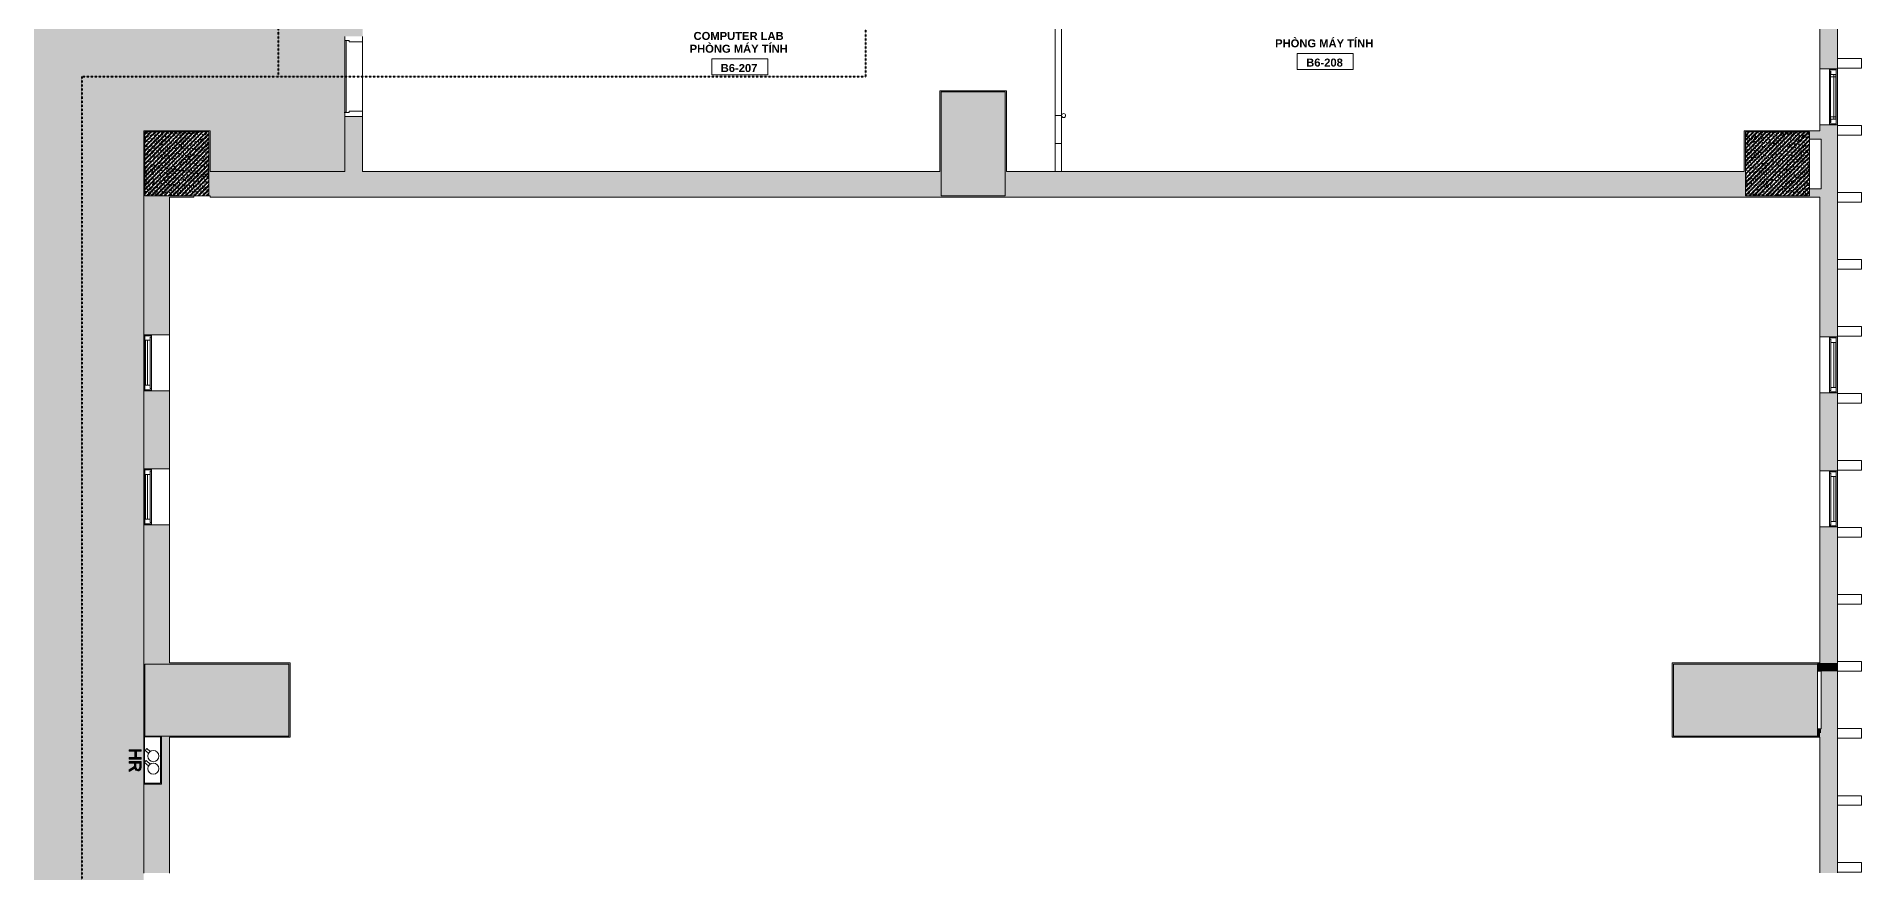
# Model space of a CAD drawing. Header units: millimetres. Extents: x -31340 to 17660, y 19597 to 75297.
# Drawn here: x -5145 to 17660, y 45292 to 55740 of the extents above; entities that cross this region are included whole.
import ezdxf

# ---------------------------------------------------------------- set-up
doc = ezdxf.new("R2010")
doc.units = ezdxf.units.MM
doc.linetypes.add('Dash', pattern=[6.35, 3.175, -3.175])
doc.linetypes.add('dash 1-1', pattern=[2, 1, -1])
for name, color, linetype, lineweight in [('A-AREA-IDEN', 2, 'Continuous', 9), ('A-DETL', 90, 'Continuous', 5), ('A-DOOR', 31, 'Continuous', 5), ('A-FLOR', 192, 'Continuous', 5), ('A-FLOR-PATT', 8, 'Continuous', 5), ('A-GLAZ', 151, 'Continuous', 5), ('A-GLAZ-CURT', 52, 'Continuous', 5), ('A-GLAZ-CWMG', 51, 'Continuous', 5), ('A-GLAZ-HDLN', 1, 'Dash', 5), ('A-WALL', 113, 'Continuous', 5), ('A-WALL-PATT', 111, 'Continuous', 5), ('P-SANR-FIXT', 6, 'Continuous', 5), ('S-COLS', 52, 'Continuous', 5)]:
    doc.layers.add(name, color=color, linetype=linetype, lineweight=lineweight)
doc.styles.add('Arial_B', font='arialbd.ttf', dxfattribs={"height": 100})
pattern_1 = [(50, (0, 0), (63.763904, -5.57885), [6.668, -73.343]), (355, (0, 0), (-12.334876, 66.869514), [5.334, -58.674]), (100.451, (5.314, -0.465), (51.43036, 61.29098), [5.667, -62.332]), (46.184, (0, 17.78), (94.87722, -14.71484), [10.001, -110.014]), (96.636, (7.91, 16.55), (83.09115, 86.5993), [8.5, -93.497]), (351.184, (0, 17.78), (83.09204, 86.59928), [8.001, -88.011]), (21, (8.89, 13.335), (53.064487, -35.792726), [6.667, -73.342]), (326, (8.89, 13.335), (21.63066, 64.46546), [5.334, -58.674]), (71.451, (13.31, 10.35), (74.69646, 28.67237), [5.667, -62.332]), (37.5, (0, 0), (1.080413, 29.594271), [1.676, -56.286, 1.676, -57.887, -58.896]), (37.5, (0, 0), (1.080413, 29.594271), [-117.526, 1.676, -57.22]), (7.5, (0, 0), (23.386368, 35.063507), [1.676, -32.283, 1.676, -54.953, -22.447]), (7.5, (0, 0), (23.386368, 35.063507), [-90.589, 1.676, -20.771]), (327.5, (-19.825, 0), (47.456567, -2.005468), [1.676, -20.549, 1.676, -67.666, -92.011]), (327.5, (-19.825, 0), (47.456567, -2.005468), [-91.567, 1.676, -90.335]), (317.5, (-28.715, 0), (51.844948, 8.89904), [1.676, -27.216, 1.676, -44.374, -65.342]), (317.5, (-28.715, 0), (51.844948, 8.89904), [-74.943, 1.676, -63.665]), (45, (0, 0), (-26.715908, 26.715908), []), (45, (0, 10.89), (-26.715908, 26.715908), [])]

# ---------------------------------------------------------------- blocks, each defined once
blk = doc.blocks.new('M_Concrete-Square-Column - C1 - 800 X 800-V2-2nd Traffic Floor Plan - Pedestrian')
at = {"layer": 'S-COLS'}
h = blk.add_hatch(dxfattribs=at)
h.set_pattern_fill('FP_5', color=256, style=0, pattern_type=2)
h.set_pattern_definition([(50, (-16610.066, -54147), (63.763904, -5.57885), [6.667, -73.342]), (355, (-16610.066, -54147), (-12.334876, 66.869514), [5.334, -58.674]), (100.451, (-16604.75, -54147.465), (51.43036, 61.29098), [5.667, -62.332]), (46.184, (-16610.066, -54129.22), (94.87722, -14.71484), [10.001, -110.014]), (96.636, (-16602.16, -54130.45), (83.09115, 86.5993), [8.5, -93.497]), (351.184, (-16610.07, -54129.22), (83.09204, 86.59928), [8.001, -88.011]), (21, (-16601.176, -54133.665), (53.064487, -35.792726), [6.668, -73.343]), (326, (-16601.176, -54133.665), (21.63066, 64.46546), [5.334, -58.674]), (71.451, (-16596.754, -54136.65), (74.69646, 28.67237), [5.667, -62.332]), (37.5, (-16610.066, -54147), (1.080413, 29.594271), [1.676, -56.286, 1.676, -57.887, -58.896]), (37.5, (-16610.066, -54147), (1.080413, 29.594271), [-117.526, 1.676, -57.22]), (7.5, (-16610.066, -54147), (23.386368, 35.063507), [1.676, -32.283, 1.676, -54.953, -22.447]), (7.5, (-16610.066, -54147), (23.386368, 35.063507), [-90.589, 1.676, -20.771]), (327.5, (-16629.89, -54147), (47.456567, -2.005468), [1.676, -20.549, 1.676, -67.666, -92.011]), (327.5, (-16629.89, -54147), (47.456567, -2.005468), [-91.567, 1.676, -90.335]), (317.5, (-16638.78, -54147), (51.844948, 8.89904), [1.676, -27.216, 1.676, -44.374, -65.342]), (317.5, (-16638.78, -54147), (51.844948, 8.89904), [-74.943, 1.676, -63.665]), (45, (-16610.066, -54147), (-26.716616, 26.716616), []), (45, (-16610.066, -54136.11), (-26.716616, 26.716616), [])])
h.paths.add_polyline_path([(400, -400), (400, 400), (-400, 400), (-400, -400)])
at = {"layer": 'S-COLS', "lineweight": 15}
for p, q in [((400, 400), (-400, 400)), ((-400, 400), (-400, -400)), ((400, -400), (400, 400)), ((-400, -400), (400, -400))]:
    blk.add_line(p, q, dxfattribs=at)
blk = doc.blocks.new('M_Concrete-Square-Column - C1 - 800 X 800-V8-2nd Traffic Floor Plan - Pedestrian')
at = {"layer": 'S-COLS'}
h = blk.add_hatch(dxfattribs=at)
h.set_pattern_fill('FP_11', color=256, style=0, pattern_type=2)
h.set_pattern_definition([(50, (3389.934, -54147), (63.763904, -5.57885), [6.667, -73.342]), (355, (3389.934, -54147), (-12.334876, 66.869514), [5.334, -58.674]), (100.451, (3395.25, -54147.465), (51.43036, 61.29098), [5.667, -62.332]), (46.184, (3389.934, -54129.22), (94.87722, -14.71484), [10.001, -110.014]), (96.636, (3397.84, -54130.45), (83.09115, 86.5993), [8.5, -93.497]), (351.184, (3389.93, -54129.22), (83.09204, 86.59928), [8.001, -88.011]), (21, (3398.824, -54133.665), (53.064487, -35.792726), [6.668, -73.343]), (326, (3398.824, -54133.665), (21.63066, 64.46546), [5.334, -58.674]), (71.451, (3403.246, -54136.65), (74.69646, 28.67237), [5.667, -62.332]), (37.5, (3389.934, -54147), (1.080413, 29.594271), [1.676, -56.286, 1.676, -57.887, -58.896]), (37.5, (3389.934, -54147), (1.080413, 29.594271), [-117.526, 1.676, -57.22]), (7.5, (3389.934, -54147), (23.386368, 35.063507), [1.676, -32.283, 1.676, -54.953, -22.447]), (7.5, (3389.934, -54147), (23.386368, 35.063507), [-90.589, 1.676, -20.771]), (327.5, (3370.11, -54147), (47.456567, -2.005468), [1.676, -20.549, 1.676, -67.666, -92.011]), (327.5, (3370.11, -54147), (47.456567, -2.005468), [-91.567, 1.676, -90.335]), (317.5, (3361.22, -54147), (51.844948, 8.89904), [1.676, -27.216, 1.676, -44.374, -65.342]), (317.5, (3361.22, -54147), (51.844948, 8.89904), [-74.943, 1.676, -63.665]), (45, (3389.934, -54147), (-26.716616, 26.716616), []), (45, (3389.934, -54136.11), (-26.716616, 26.716616), [])])
h.paths.add_polyline_path([(400, -400), (400, 400), (-400, 400), (-400, -400), (41, -400)])
at = {"layer": 'S-COLS', "lineweight": 15}
for p, q in [((400, 400), (-400, 400)), ((-400, 400), (-400, -400)), ((400, -400), (400, 400)), ((-400, -400), (400, -400))]:
    blk.add_line(p, q, dxfattribs=at)
blk = doc.blocks.new('DP3-D305 - DP3-D305-9166561-2nd Traffic Floor Plan - Pedestrian')
at = {"layer": 'A-DOOR'}
for p, q in [((-500, 110), (-435, 110)), ((-435, 110), (-435, -56)), ((435, 110), (500, 110)), ((435, -56), (435, 110)), ((-450, -110), (-500, -110)), ((-450, -56), (-450, -110)), ((-435, -56), (-450, -56)), ((450, -56), (435, -56)), ((447, -94), (447, -113)), ((450, -94), (447, -94)), ((450, -94), (450, -56)), ((450, -108), (450, -94)), ((500, -110), (451, -110))]:
    blk.add_line(p, q, dxfattribs=at)
for centre, radius, start, end in [((450, -113), 3, 180, 69.3211), ((450, -113), 3, 238.6638, 311.9935), ((450, -113), 3, 238.6638, 311.9935), ((450, -113), 3, 238.6638, 311.9935), ((450, -113), 3, 238.6638, 311.9935), ((450, -113), 3, 238.6638, 311.9935), ((450, -113), 3, 238.6638, 311.9935), ((450, -113), 3, 238.6638, 311.9935), ((452, -108), 2.19, 183.0662, 239.0753)]:
    blk.add_arc(centre, radius, start, end, dxfattribs=at)
blk = doc.blocks.new('VGU_CLUSTER_W1A - W2A - W3A - W4 - W5C - W6 - VGU_CLUSTER_W1A-12668558-2nd Traffic Floor Plan - Pedestrian')
at = {"layer": 'A-GLAZ', "lineweight": 9}
for p, q in [((-350, -62), (-337, -62)), ((-337, -145), (-350, -145)), ((-337, -62), (-322, -62)), ((-337, -145), (-337, -62)), ((-337, -62), (-337, -145)), ((-281, -145), (-337, -145)), ((-322, -62), (-322, -78)), ((-322, -78), (-281, -78)), ((-281, -78), (-281, -145)), ((-281, -138), (-281, -113)), ((-281, -113), (281, -113)), ((281, -138), (-281, -138)), ((281, -78), (322, -78)), ((281, -145), (281, -78)), ((281, -113), (281, -138)), ((337, -145), (281, -145)), ((322, -62), (337, -62)), ((322, -78), (322, -62)), ((337, -62), (337, -145)), ((337, -62), (350, -62)), ((337, -145), (337, -62)), ((350, -145), (337, -145))]:
    blk.add_line(p, q, dxfattribs=at)
at = {"layer": 'A-GLAZ'}
for p, q in [((-322, -62), (322, -62)), ((-281, -78), (281, -78)), ((281, -145), (-281, -145))]:
    blk.add_line(p, q, dxfattribs=at)
at = {"layer": 'A-GLAZ-HDLN'}
for p in [(-13, -62), (13, -62)]:
    blk.add_line(p, (0, -62), dxfattribs=at)
blk = doc.blocks.new('VGU_CLUSTER_W1B - W2B - W3B - VGU_CLUSTER_W1B-12354645-2nd Traffic Floor Plan - Pedestrian')
at = {"layer": 'A-GLAZ', "lineweight": 9}
for p, q in [((-337, 95), (-350, 95)), ((-350, 12), (-337, 12)), ((-337, 95), (-337, 12)), ((-281, 95), (-337, 95)), ((-337, 12), (-337, 95)), ((-337, 12), (-322, 12)), ((-322, 12), (-322, 28)), ((-322, 28), (-281, 28)), ((-281, 28), (-311, 28)), ((-311, 28), (-311, 21)), ((-311, 21), (-251, 21)), ((-281, 28), (-281, 95)), ((-281, 88), (-281, 28)), ((-251, 88), (-281, 88)), ((281, 88), (-281, 88)), ((-281, 88), (-281, 63)), ((-281, 63), (281, 63)), ((-251, 21), (-251, 88)), ((281, 88), (251, 88)), ((251, 88), (251, 21)), ((251, 21), (311, 21)), ((337, 95), (281, 95)), ((281, 95), (281, 28)), ((281, 28), (281, 88)), ((281, 63), (281, 88)), ((311, 28), (281, 28)), ((281, 28), (322, 28)), ((311, 21), (311, 28)), ((322, 28), (322, 12)), ((322, 12), (337, 12)), ((337, 12), (337, 95)), ((350, 95), (337, 95)), ((337, 95), (337, 12)), ((337, 12), (350, 12))]:
    blk.add_line(p, q, dxfattribs=at)
at = {"layer": 'A-GLAZ'}
for p, q in [((-322, 12), (322, 12)), ((281, 95), (-281, 95)), ((-251, 21), (251, 21))]:
    blk.add_line(p, q, dxfattribs=at)
at = {"layer": 'A-GLAZ-HDLN'}
for p, q in [((-13, 95), (0, 95)), ((-13, 12), (0, 12)), ((13, 95), (0, 95)), ((13, 12), (0, 12))]:
    blk.add_line(p, q, dxfattribs=at)
blk = doc.blocks.new('VGU_CLUSTER_W1A - W2A - W3A - W4 - W5C - W6 - VGU_CLUSTER_W1A-8561551-2nd Traffic Floor Plan - Pedestrian')
at = {"layer": 'A-GLAZ', "lineweight": 9}
for p, q in [((-337, 95), (-350, 95)), ((-350, 12), (-337, 12)), ((-337, 95), (-337, 12)), ((-281, 95), (-337, 95)), ((-337, 12), (-337, 95)), ((-337, 12), (-322, 12)), ((-322, 12), (-322, 28)), ((-322, 28), (-281, 28)), ((-281, 28), (-281, 95)), ((281, 88), (-281, 88)), ((-281, 88), (-281, 63)), ((-281, 63), (281, 63)), ((337, 95), (281, 95)), ((281, 95), (281, 28)), ((281, 63), (281, 88)), ((281, 28), (322, 28)), ((322, 28), (322, 12)), ((322, 12), (337, 12)), ((337, 12), (337, 95)), ((350, 95), (337, 95)), ((337, 95), (337, 12)), ((337, 12), (350, 12))]:
    blk.add_line(p, q, dxfattribs=at)
at = {"layer": 'A-GLAZ'}
for p, q in [((-322, 12), (322, 12)), ((281, 95), (-281, 95)), ((-281, 28), (281, 28))]:
    blk.add_line(p, q, dxfattribs=at)
at = {"layer": 'A-GLAZ-HDLN'}
for p in [(-13, 12), (13, 12)]:
    blk.add_line(p, (0, 12), dxfattribs=at)
blk = doc.blocks.new('HR AM TUONG 12 - HR-11245542-2nd Traffic Floor Plan - Pedestrian')
at = {"layer": 'P-SANR-FIXT'}
h = blk.add_hatch(color=256, dxfattribs=at)
h.paths.add_polyline_path([(-18, 340), (6, 300), (21, 281), (32, 273), (13, 268), (1, 259), (-7, 246), (-9, 232), (-8, 221), (-3, 210), (4, 201), (13, 196), (42, 192), (106, 192), (106, 340), (88, 340), (88, 275), (65, 275), (55, 276), (46, 279), (36, 289), (21, 311), (3, 340)])
h.paths.add_polyline_path([(9, 233), (13, 246), (25, 254), (46, 257), (88, 257), (88, 210), (42, 210), (27, 212), (17, 217), (11, 224), (9, 232)])
blk.add_hatch(color=256, dxfattribs=at).paths.add_polyline_path([(138, 270), (138, 192), (157, 192), (157, 252), (235, 252), (235, 192), (254, 192), (254, 340), (235, 340), (235, 270), (157, 270), (157, 340), (138, 340)])
at = {"layer": 'P-SANR-FIXT', "color": 7}
for p, q in [((3, 340), (-18, 340)), ((-18, 340), (6, 300)), ((-7, 247), (-9, 232)), ((-9, 232), (-8, 221)), ((1, 259), (-7, 247)), ((13, 268), (1, 259)), ((22, 309), (3, 340)), ((6, 300), (21, 281)), ((9, 233), (13, 246)), ((11, 224), (9, 233)), ((32, 273), (13, 268)), ((13, 246), (25, 254)), ((21, 281), (32, 273)), ((36, 289), (22, 309)), ((25, 254), (46, 257)), ((46, 279), (36, 289)), ((55, 276), (46, 279)), ((46, 257), (88, 257)), ((65, 275), (55, 276)), ((88, 275), (65, 275)), ((106, 340), (88, 340)), ((88, 340), (88, 275)), ((88, 257), (88, 210)), ((106, 192), (106, 340)), ((157, 340), (138, 340)), ((138, 340), (138, 192)), ((157, 270), (157, 340)), ((235, 270), (157, 270)), ((157, 192), (157, 252)), ((157, 252), (235, 252)), ((254, 340), (235, 340)), ((235, 340), (235, 270)), ((235, 252), (235, 192)), ((254, 192), (254, 340)), ((-175, 160), (-175, -60)), ((-175, 160), (425, 160)), ((-175, -60), (-175, 160)), ((-165, -50), (-165, 150)), ((-165, 150), (415, 150)), ((-8, 221), (-3, 210)), ((-3, 210), (4, 201)), ((4, 201), (13, 196)), ((17, 217), (11, 224)), ((13, 196), (42, 192)), ((27, 212), (17, 217)), ((42, 210), (27, 212)), ((88, 210), (42, 210)), ((42, 192), (106, 192)), ((54, 99), (95, 149)), ((76, 78), (118, 130)), ((118, 130), (95, 149)), ((138, 192), (157, 192)), ((212, 99), (246, 141)), ((233, 78), (269, 121)), ((235, 192), (254, 192)), ((269, 121), (246, 141)), ((415, 150), (415, -50)), ((425, -60), (425, 160)), ((425, 160), (425, -60)), ((-175, -60), (425, -60)), ((425, -60), (-175, -60)), ((415, -50), (-165, -50))]:
    blk.add_line(p, q, dxfattribs=at)
for centre in [(18, 40), (175, 40)]:
    blk.add_circle(centre, 70, dxfattribs=at)
blk = doc.blocks.new('Partition-Foulding Panel - Partition-Foulding Panel-12002997-2nd Traffic Floor Plan - Pedestrian')
at = {"layer": 'A-GLAZ-CURT'}
for p, q in [((0, 40), (-1100, 40)), ((-1100, 40), (-1100, -40)), ((1100, 40), (0, 40)), ((0, 40), (0, -40)), ((0, -40), (0, 40)), ((1100, -40), (1100, 40)), ((-1100, -40), (0, -40)), ((0, -40), (1100, -40))]:
    blk.add_line(p, q, dxfattribs=at)
for start, end in [(0, 180), (180, 360)]:
    blk.add_arc((-1100, 65), 25, start, end, dxfattribs=at)
blk = doc.blocks.new('Partition-Foulding Panel - Partition-Foulding Panel-12002998-2nd Traffic Floor Plan - Pedestrian')
at = {"layer": 'A-GLAZ-CURT'}
for p, q in [((0, 40), (-350, 40)), ((-350, 40), (-350, -40)), ((350, 40), (0, 40)), ((0, 40), (0, -40)), ((0, -40), (0, 40)), ((350, -40), (350, 40)), ((-350, -40), (0, -40)), ((0, -40), (350, -40))]:
    blk.add_line(p, q, dxfattribs=at)
for start, end in [(360, 180), (180, 360)]:
    blk.add_arc((-350, 65), 25, start, end, dxfattribs=at)
blk = doc.blocks.new('Room Tag - Room Tag-8377849-2nd Traffic Floor Plan - Pedestrian')
at = {"layer": 'A-AREA-IDEN'}
for p, q in [((-7, -0.80625), (-7, -4.80625)), ((-7, -0.80625), (7, -0.80625)), ((7, -0.80625), (7, -4.80625)), ((-7, -4.80625), (7, -4.80625))]:
    blk.add_line(p, q, dxfattribs=at)

msp = doc.modelspace()

# ---------------------------------------------------------------- hatches: boundary and pattern name
at = {"layer": 'A-FLOR-PATT'}
h = msp.add_hatch(color=11, dxfattribs=at)
h.paths.add_polyline_path([(-5115, 20117), (-3805, 20117), (-3805, 21062), (-3375, 21062), (-3375, 22637), (-3272, 22637), (-3274, 22638), (-3275, 22640), (-3275, 22699), (-3274, 22701), (-3272, 22702), (-3208, 22702), (-3206, 22701), (-3205, 22699), (-3205, 22690), (-3204, 22688), (-3202, 22687), (-3158, 22687), (-3156, 22686), (-3155, 22684), (-3155, 22640), (-3156, 22638), (-3158, 22637), (-3155, 22637), (-3155, 23584), (-3171, 23584), (-3171, 23587), (-3202, 23587), (-3204, 23586), (-3205, 23584), (-3205, 23575), (-3206, 23573), (-3208, 23572), (-3272, 23572), (-3274, 23573), (-3275, 23575), (-3275, 23634), (-3274, 23636), (-3272, 23637), (-3375, 23637), (-3375, 26947), (-3790, 26947), (-3790, 26932), (-3805, 26932), (-3805, 27762), (-3790, 27762), (-3790, 27747), (-3375, 27747), (-3375, 27847), (-3372, 27847), (-3374, 27848), (-3375, 27850), (-3375, 27894), (-3374, 27896), (-3372, 27897), (-3360, 27897), (-3360, 28497), (-3372, 28497), (-3374, 28498), (-3375, 28500), (-3375, 28544), (-3374, 28546), (-3372, 28547), (-3375, 28547), (-3375, 31072), (2875, 31072), (2875, 24752), (3975, 24752), (3975, 24742), (5975, 24742), (5975, 24752), (6145, 24752), (6145, 31132), (6408, 31132), (6406, 31133), (6405, 31135), (6405, 31194), (6406, 31196), (6408, 31197), (6472, 31197), (6474, 31196), (6475, 31194), (6475, 31185), (6476, 31183), (6479, 31182), (6509, 31182), (6509, 31185), (6525, 31185), (6525, 32979), (6509, 32979), (6509, 32982), (6478, 32982), (6476, 32981), (6475, 32979), (6475, 32970), (6474, 32968), (6472, 32967), (6408, 32967), (6406, 32968), (6405, 32970), (6405, 33029), (6406, 33031), (6408, 33032), (6145, 33032), (6145, 34042), (-2975, 34042), (-2975, 33532), (-3805, 33532), (-3805, 54562), (-2975, 54562), (-2975, 54052), (-1290, 54052), (-1290, 54789), (-1292, 54787), (-1294, 54787), (-1295, 54788), (-1295, 54792), (-1293, 54793), (-1290, 54793), (-1290, 60432), (-1625, 60432), (-1625, 60532), (-1690, 60532), (-1690, 60602), (-1675, 60602), (-1675, 60636), (-1678, 60636), (-1677, 60657), (-1676, 60658), (-1672, 60657), (-1672, 60655), (-1673, 60653), (-1673, 60652), (-1290, 60652), (-1291, 66510), (-1292, 66509), (-1295, 66509), (-1295, 66510), (-1295, 66514), (-1293, 66515), (-1274, 66515), (-1274, 66512), (-1105, 66512), (-1105, 65972), (4458, 65973), (4457, 65974), (4458, 65977), (4458, 65977), (4462, 65977), (4463, 65975), (4463, 65972), (5957, 65972), (5958, 65977), (5959, 65978), (5963, 65977), (5963, 65974), (5962, 65973), (5962, 65972), (8558, 65973), (8557, 65974), (8558, 65977), (8558, 65977), (8562, 65977), (8563, 65975), (8563, 65972), (10057, 65972), (10058, 65977), (10059, 65978), (10063, 65977), (10063, 65974), (10062, 65973), (10062, 65972), (13510, 65972), (13510, 68712), (11640, 68712), (11640, 68812), (11575, 68812), (11575, 68882), (11590, 68882), (11590, 68917), (10693, 68917), (10693, 68916), (10690, 68916), (10690, 68882), (10705, 68882), (10705, 68812), (10640, 68812), (10640, 68712), (10320, 68712), (10320, 68815), (10319, 68813), (10317, 68812), (10258, 68812), (10256, 68813), (10255, 68815), (10255, 68879), (10256, 68881), (10258, 68882), (10267, 68882), (10269, 68883), (10270, 68885), (10270, 68916), (10267, 68916), (10267, 68927), (9370, 68927), (9370, 68885), (9371, 68883), (9373, 68882), (9382, 68882), (9384, 68881), (9385, 68879), (9385, 68815), (9384, 68813), (9382, 68812), (9323, 68812), (9321, 68813), (9320, 68815), (9320, 68712), (5545, 68712), (5545, 68815), (5544, 68813), (5542, 68812), (5483, 68812), (5481, 68813), (5480, 68815), (5480, 68879), (5481, 68881), (5483, 68882), (5492, 68882), (5494, 68883), (5495, 68885), (5495, 68927), (4698, 68927), (4698, 68916), (4695, 68916), (4695, 68885), (4696, 68883), (4698, 68882), (4707, 68882), (4709, 68881), (4710, 68879), (4710, 68815), (4709, 68813), (4707, 68812), (4648, 68812), (4646, 68813), (4645, 68815), (4645, 68712), (-1105, 68712), (-1105, 68312), (-1274, 68312), (-1274, 68309), (-1295, 68310), (-1296, 68310), (-1295, 68315), (-1292, 68315), (-1291, 68314), (-1290, 68314), (-1290, 68712), (-3375, 68712), (-3375, 71542), (-2875, 71542), (-2875, 71492), (-2860, 71492), (-2860, 71422), (-2925, 71422), (-2925, 71412), (-1925, 71412), (-1925, 71422), (-1990, 71422), (-1990, 71492), (-1975, 71492), (-1975, 71526), (-1978, 71526), (-1977, 71547), (-1976, 71548), (-1972, 71547), (-1972, 71544), (-1973, 71543), (-1973, 71542), (-1435, 71542), (-1435, 73062), (-1980, 73062), (-1980, 73132), (-1965, 73132), (-1965, 73182), (-1915, 73182), (-1915, 73192), (-2915, 73192), (-2915, 73182), (-2866, 73182), (-2868, 73184), (-2868, 73186), (-2867, 73187), (-2863, 73187), (-2862, 73185), (-2862, 73166), (-2865, 73166), (-2865, 73132), (-2850, 73132), (-2850, 73062), (-3375, 73062), (-3375, 73832), (-3805, 73832), (-3805, 74777), (-5175, 74777), (-5175, 73062), (-5470, 73062), (-5470, 73132), (-5455, 73132), (-5455, 73166), (-5458, 73166), (-5457, 73187), (-5456, 73188), (-5452, 73187), (-5452, 73184), (-5453, 73183), (-5453, 73182), (-5405, 73182), (-5405, 73192), (-6405, 73192), (-6405, 73182), (-6355, 73182), (-6355, 73132), (-6340, 73132), (-6340, 73062), (-6405, 73062), (-6405, 71542), (-5175, 71542), (-5175, 68702), (-5890, 68702), (-5890, 68712), (-7090, 68712), (-7090, 68702), (-8290, 68702), (-8290, 68712), (-9490, 68712), (-9490, 68702), (-10205, 68702), (-10205, 68712), (-11390, 68712), (-11390, 69677), (-11539, 69677), (-11537, 69675), (-11537, 69673), (-11538, 69672), (-11542, 69672), (-11543, 69674), (-11543, 69677), (-12830, 69677), (-12830, 68712), (-20045, 68712), (-20045, 69677), (-20224, 69677), (-20222, 69675), (-20222, 69673), (-20223, 69672), (-20227, 69672), (-20228, 69674), (-20228, 69677), (-21722, 69677), (-21722, 69672), (-21723, 69671), (-21727, 69672), (-21728, 69674), (-21727, 69676), (-21727, 69677), (-21905, 69677), (-21905, 68712), (-23495, 68712), (-23495, 70787), (-24439, 70787), (-24437, 70785), (-24437, 70783), (-24438, 70782), (-24442, 70782), (-24443, 70784), (-24443, 70803), (-24440, 70803), (-24440, 70837), (-24455, 70837), (-24455, 70907), (-24390, 70907), (-24390, 71002), (-25390, 71002), (-25390, 70907), (-25325, 70907), (-25325, 70837), (-25340, 70837), (-25340, 70787), (-26240, 70787), (-26240, 68707), (-26340, 68707), (-26340, 68642), (-26410, 68642), (-26410, 68657), (-26455, 68657), (-26455, 67760), (-26444, 67760), (-26444, 67757), (-26410, 67757), (-26410, 67772), (-26340, 67772), (-26340, 67707), (-26240, 67707), (-26240, 65357), (-26340, 65357), (-26340, 65292), (-26406, 65292), (-26406, 65307), (-26455, 65307), (-26455, 64410), (-26444, 64410), (-26444, 64407), (-26406, 64407), (-26406, 64422), (-26340, 64422), (-26340, 64357), (-26240, 64357), (-26240, 64037), (-26340, 64037), (-26340, 63972), (-26410, 63972), (-26410, 63987), (-26444, 63987), (-26444, 63984), (-26455, 63984), (-26455, 63087), (-26410, 63087), (-26410, 63102), (-26340, 63102), (-26340, 63037), (-26240, 63037), (-26240, 60552), (-26056, 60552), (-26058, 60554), (-26058, 60556), (-26057, 60557), (-26053, 60557), (-26052, 60555), (-26052, 60536), (-26055, 60536), (-26055, 60502), (-26040, 60502), (-26040, 60432), (-26240, 60432), (-26240, 58657), (-26340, 58657), (-26340, 58592), (-26410, 58592), (-26410, 58607), (-26455, 58607), (-26455, 57710), (-26444, 57710), (-26444, 57707), (-26410, 57707), (-26410, 57722), (-26340, 57722), (-26340, 57657), (-26240, 57657), (-26240, 55307), (-26340, 55307), (-26340, 55242), (-26410, 55242), (-26410, 55257), (-26455, 55257), (-26455, 54360), (-26444, 54360), (-26444, 54357), (-26410, 54357), (-26410, 54372), (-26340, 54372), (-26340, 54307), (-26240, 54307), (-26240, 53987), (-26340, 53987), (-26340, 53922), (-26410, 53922), (-26410, 53937), (-26444, 53937), (-26444, 53934), (-26455, 53934), (-26455, 53037), (-26410, 53037), (-26410, 53052), (-26340, 53052), (-26340, 52987), (-26240, 52987), (-26240, 48607), (-26340, 48607), (-26340, 48542), (-26410, 48542), (-26410, 48557), (-26455, 48557), (-26455, 47660), (-26444, 47660), (-26444, 47657), (-26410, 47657), (-26410, 47672), (-26340, 47672), (-26340, 47607), (-26240, 47607), (-26240, 47287), (-26340, 47287), (-26340, 47222), (-26410, 47222), (-26410, 47237), (-26444, 47237), (-26444, 47234), (-26455, 47234), (-26455, 46337), (-26410, 46337), (-26410, 46352), (-26340, 46352), (-26340, 46287), (-26240, 46287), (-26240, 41907), (-26340, 41907), (-26340, 41842), (-26410, 41842), (-26410, 41857), (-26455, 41857), (-26455, 40960), (-26444, 40960), (-26444, 40957), (-26410, 40957), (-26410, 40972), (-26340, 40972), (-26340, 40907), (-26240, 40907), (-26240, 40587), (-26340, 40587), (-26340, 40522), (-26410, 40522), (-26410, 40537), (-26444, 40537), (-26444, 40534), (-26455, 40534), (-26455, 39637), (-26410, 39637), (-26410, 39652), (-26340, 39652), (-26340, 39587), (-26240, 39587), (-26240, 35207), (-26340, 35207), (-26340, 35142), (-26410, 35142), (-26410, 35157), (-26455, 35157), (-26455, 34260), (-26444, 34260), (-26444, 34257), (-26410, 34257), (-26410, 34272), (-26340, 34272), (-26340, 34207), (-26240, 34207), (-26240, 33887), (-26340, 33887), (-26340, 33822), (-26410, 33822), (-26410, 33837), (-26444, 33837), (-26444, 33834), (-26455, 33834), (-26455, 32937), (-26410, 32937), (-26410, 32952), (-26340, 32952), (-26340, 32887), (-26240, 32887), (-26240, 28507), (-26340, 28507), (-26340, 28442), (-26410, 28442), (-26410, 28457), (-26455, 28457), (-26455, 27560), (-26444, 27560), (-26444, 27557), (-26410, 27557), (-26410, 27572), (-26340, 27572), (-26340, 27507), (-26240, 27507), (-26240, 27187), (-26340, 27187), (-26340, 27122), (-26410, 27122), (-26410, 27137), (-26444, 27137), (-26444, 27134), (-26455, 27134), (-26455, 26237), (-26410, 26237), (-26410, 26252), (-26340, 26252), (-26340, 26187), (-26240, 26187), (-26240, 24107), (-25355, 24107), (-25355, 24007), (-25290, 24007), (-25290, 23937), (-25305, 23937), (-25305, 23891), (-24408, 23891), (-24408, 23903), (-24405, 23903), (-24405, 23937), (-24420, 23937), (-24420, 24007), (-24355, 24007), (-24355, 24107), (-24105, 24107), (-24105, 31072), (-23275, 31072), (-23275, 30077), (-23126, 30077), (-23128, 30079), (-23128, 30081), (-23127, 30082), (-23123, 30082), (-23122, 30080), (-23122, 30077), (-21628, 30078), (-21627, 30082), (-21626, 30083), (-21622, 30082), (-21622, 30079), (-21623, 30078), (-21623, 30077), (-21475, 30077), (-21475, 31072), (-12095, 31072), (-12095, 30077), (-11947, 30078), (-11948, 30079), (-11947, 30082), (-11947, 30082), (-11943, 30082), (-11942, 30080), (-11942, 30077), (-10448, 30077), (-10447, 30082), (-10446, 30083), (-10442, 30082), (-10442, 30079), (-10443, 30078), (-10443, 30077), (-10295, 30077), (-10295, 31072), (-6625, 31072), (-6625, 31352), (-6525, 31352), (-6525, 31417), (-6455, 31417), (-6455, 31402), (-6421, 31402), (-6421, 31405), (-6400, 31404), (-6399, 31404), (-6400, 31399), (-6402, 31399), (-6404, 31400), (-6405, 31400), (-6405, 31072), (-5175, 31072), (-5175, 26557), (-6920, 26557), (-6920, 24957), (-5175, 24957), (-5175, 20117)])
h.paths.add_polyline_path([(-3158, 23587), (-3155, 23587), (-3155, 23588), (-3155, 23637), (-3158, 23637), (-3156, 23636), (-3155, 23634), (-3155, 23589), (-3156, 23588), (-3158, 23587)])
h.paths.add_polyline_path([(-3555, 30424), (-3555, 30445), (-3515, 30471), (-3504, 30478), (-3494, 30488), (-3491, 30497), (-3490, 30507), (-3490, 30530), (-3555, 30530), (-3555, 30548), (-3407, 30548), (-3407, 30484), (-3411, 30455), (-3416, 30446), (-3425, 30439), (-3436, 30434), (-3448, 30433), (-3462, 30435), (-3474, 30443), (-3483, 30455), (-3488, 30474), (-3496, 30463), (-3515, 30448), (-3520, 30445)])
h.paths.add_polyline_path([(-3448, 30451), (-3438, 30454), (-3432, 30459), (-3427, 30469), (-3425, 30484), (-3425, 30530), (-3471, 30530), (-3471, 30488), (-3469, 30467), (-3461, 30455), (-3454, 30453)])
h.paths.add_polyline_path([(-3407, 30580), (-3555, 30580), (-3555, 30599), (-3485, 30599), (-3485, 30677), (-3555, 30677), (-3555, 30696), (-3407, 30696), (-3407, 30677), (-3467, 30677), (-3467, 30599), (-3407, 30599)])
h.paths.add_polyline_path([(6522, 31132), (6525, 31132), (6525, 31134), (6525, 31133)])
h.paths.add_polyline_path([(6525, 31179), (6525, 31182), (6524, 31182), (6522, 31182), (6524, 31181), (6525, 31179)])
h.paths.add_polyline_path([(6524, 32982), (6525, 32983), (6525, 32984), (6524, 32983), (6522, 32982)])
h.paths.add_polyline_path([(6525, 33029), (6525, 33032), (6522, 33032), (6524, 33031)])
h.paths.add_polyline_path([(-6455, 33187), (-6525, 33187), (-6525, 33252), (-6625, 33252), (-6625, 33532), (-10605, 33532), (-10605, 35747), (-23275, 35747), (-23275, 33532), (-24105, 33532), (-24105, 34362), (-23495, 34362), (-23495, 35747), (-24105, 35747), (-24105, 35967), (-21905, 35967), (-21905, 61417), (-23275, 61417), (-23275, 60432), (-24270, 60432), (-24270, 60502), (-24255, 60502), (-24255, 60536), (-24258, 60536), (-24257, 60557), (-24256, 60558), (-24252, 60557), (-24252, 60555), (-24253, 60553), (-24253, 60552), (-24105, 60552), (-24105, 61637), (-21905, 61637), (-21905, 66412), (-5175, 66412), (-5175, 60652), (-3805, 60652), (-3805, 61262), (-2975, 61262), (-2975, 60652), (-2575, 60652), (-2575, 60602), (-2560, 60602), (-2560, 60532), (-2625, 60532), (-2625, 60432), (-5175, 60432), (-5175, 33532), (-6405, 33532), (-6405, 33203), (-6403, 33205), (-6401, 33205), (-6400, 33204), (-6400, 33200), (-6402, 33199), (-6421, 33199), (-6421, 33202), (-6455, 33202), (-6455, 33199)])
h.paths.add_polyline_path([(-16490, 33532), (-17305, 33532), (-17305, 34362), (-16475, 34362), (-16475, 33532)])
h.paths.add_polyline_path([(-23290, 40332), (-24105, 40332), (-24105, 41162), (-23275, 41162), (-23275, 40332)])
h.paths.add_polyline_path([(-3985, 46554), (-3985, 46575), (-3945, 46601), (-3934, 46608), (-3924, 46618), (-3921, 46627), (-3920, 46637), (-3920, 46660), (-3985, 46660), (-3985, 46678), (-3837, 46678), (-3837, 46614), (-3841, 46585), (-3846, 46576), (-3855, 46569), (-3866, 46564), (-3878, 46563), (-3892, 46565), (-3904, 46573), (-3913, 46585), (-3918, 46604), (-3926, 46593), (-3945, 46578), (-3950, 46575)])
h.paths.add_polyline_path([(-3878, 46581), (-3869, 46583), (-3862, 46589), (-3857, 46599), (-3855, 46618), (-3855, 46660), (-3902, 46660), (-3901, 46614), (-3899, 46597), (-3891, 46585), (-3884, 46583)])
h.paths.add_polyline_path([(-3837, 46710), (-3985, 46710), (-3985, 46729), (-3915, 46729), (-3915, 46807), (-3985, 46807), (-3985, 46826), (-3837, 46826), (-3837, 46807), (-3897, 46807), (-3897, 46729), (-3837, 46729)])
h.paths.add_polyline_path([(-23290, 47032), (-24105, 47032), (-24105, 47862), (-23275, 47862), (-23275, 47032)])
h.paths.add_polyline_path([(-24105, 53732), (-24105, 54562), (-23275, 54562), (-23275, 53732), (-24090, 53732)])
h.paths.add_polyline_path([(-3790, 65882), (-3805, 65882), (-3805, 66412), (-2975, 66412), (-2975, 65882), (-3349, 65882)])
h.paths.add_polyline_path([(-24083, 65882), (-24105, 65882), (-24105, 66412), (-23275, 66412), (-23275, 65882), (-23495, 65882)])
h.paths.add_polyline_path([(6160, 67532), (6145, 67532), (6145, 68347), (6975, 68347), (6975, 67532), (6960, 67532)])
h.paths.add_polyline_path([(-2833, 68532), (-2851, 68532), (-2851, 68680), (-2787, 68680), (-2758, 68676), (-2748, 68670), (-2742, 68662), (-2737, 68651), (-2736, 68639), (-2738, 68625), (-2746, 68613), (-2758, 68604), (-2777, 68599), (-2766, 68591), (-2751, 68572), (-2727, 68532), (-2748, 68532), (-2771, 68568), (-2781, 68583), (-2791, 68593), (-2800, 68596), (-2810, 68597), (-2833, 68597), (-2833, 68596)])
h.paths.add_polyline_path([(-2883, 68532), (-2902, 68532), (-2902, 68602), (-2980, 68602), (-2980, 68532), (-2999, 68532), (-2999, 68680), (-2980, 68680), (-2980, 68620), (-2902, 68620), (-2902, 68680), (-2883, 68680), (-2883, 68597)])
h.paths.add_polyline_path([(-2833, 68615), (-2787, 68616), (-2770, 68618), (-2758, 68626), (-2754, 68639), (-2756, 68648), (-2762, 68655), (-2772, 68660), (-2791, 68662), (-2833, 68662)])
h.paths.add_polyline_path([(4745, 68932), (6145, 68932), (6145, 71422), (5545, 71422), (5545, 71525), (5544, 71523), (5542, 71522), (5483, 71522), (5481, 71523), (5480, 71525), (5480, 71589), (5481, 71591), (5483, 71592), (5492, 71592), (5494, 71593), (5495, 71595), (5495, 71639), (5496, 71641), (5498, 71642), (5542, 71642), (5544, 71641), (5545, 71639), (5545, 71642), (6145, 71642), (6145, 74777), (4545, 74777), (4545, 71642), (4645, 71642), (4645, 71639), (4646, 71641), (4648, 71642), (4692, 71642), (4694, 71640), (4695, 71640), (4694, 71642), (4692, 71644), (4692, 71646), (4693, 71647), (4697, 71647), (4698, 71645), (4698, 71626), (4695, 71626), (4695, 71595), (4696, 71593), (4698, 71592), (4707, 71592), (4709, 71591), (4710, 71589), (4710, 71525), (4709, 71523), (4707, 71522), (4648, 71522), (4646, 71523), (4645, 71525), (4645, 71422), (4545, 71422), (4545, 68932), (4694, 68932), (4692, 68934), (4692, 68936), (4693, 68937), (4697, 68937), (4698, 68935), (4698, 68932)])
h.paths.add_polyline_path([(6085, 69102), (5585, 69102), (5585, 71102), (6085, 71102), (6085, 70217)])
h.paths.add_polyline_path([(5901, 71817), (5585, 71817), (5585, 73817), (6085, 73817), (6085, 71817)])
at = {"layer": 'A-WALL-PATT'}
h = msp.add_hatch(color=256, dxfattribs=at)
h.paths.add_polyline_path([(-1070, 54052), (-1070, 54740), (-1290, 54740), (-1290, 54052)])
h.paths.add_polyline_path([(-1290, 55740), (-1070, 55740), (-1070, 60407), (-1290, 60407), (-1290, 56144)])
h = msp.add_hatch(color=256, dxfattribs=at)
h.paths.add_polyline_path([(17360, 54562), (17360, 54636), (17140, 54636), (17140, 54562)])
h.paths.add_polyline_path([(17360, 55336), (17360, 56311), (17140, 56311), (17140, 55336)])
h.paths.add_polyline_path([(17360, 57011), (17360, 57986), (17140, 57986), (17140, 57011)])
h.paths.add_polyline_path([(17140, 58686), (17360, 58686), (17360, 59661), (17140, 59661)])
h.paths.add_polyline_path([(17140, 60361), (17360, 60361), (17360, 60432), (17140, 60432)])
for points in [[(6145, 55047), (6975, 55047), (6975, 55062), (6145, 55062)], [(6160, 53732), (6160, 55047), (6145, 55047), (6145, 53732)], [(6975, 53732), (6975, 55047), (6960, 55047), (6960, 53732)], [(-2975, 54547), (-2975, 54562), (-3805, 54562), (-3805, 54547), (-2990, 54547)], [(-3790, 53732), (-3790, 54547), (-3805, 54547), (-3805, 53732)], [(-2990, 53747), (-2975, 53747), (-2975, 54547), (-2990, 54547), (-2990, 53799)], [(16195, 54547), (17010, 54547), (17010, 54562), (16195, 54562)], [(16195, 53732), (16210, 53732), (16210, 54547), (16195, 54547), (16195, 53747)], [(17360, 54457), (17360, 54562), (17010, 54562), (17010, 54457), (17155, 54457)], [(17360, 54457), (17155, 54457), (17155, 53837), (17360, 53837)], [(6145, 53732), (6145, 54052), (-2975, 54052), (-2975, 53732), (-1037, 53732)], [(16195, 53732), (16195, 54052), (6975, 54052), (6975, 53732), (12838, 53732)], [(17360, 53732), (17360, 53837), (17010, 53837), (17010, 53732), (17155, 53732)], [(-3180, 53732), (-3180, 53747), (-3790, 53747), (-3790, 53732), (-3349, 53732)], [(6960, 53747), (6160, 53747), (6160, 53732), (6960, 53732)], [(16210, 53732), (17010, 53732), (17010, 53747), (16210, 53747)], [(-3805, 46997), (-3790, 46997), (-3790, 47912), (-3805, 47912), (-3805, 47897)], [(-3790, 47897), (-1990, 47897), (-1990, 47912), (-3790, 47912)], [(-1975, 46982), (-1975, 47912), (-1990, 47912), (-1990, 46982)], [(15310, 47897), (17110, 47897), (17110, 47912), (15295, 47912), (15295, 47897)], [(15310, 46982), (15310, 47897), (15295, 47897), (15295, 46982)], [(17155, 47807), (17360, 47807), (17360, 47912), (17110, 47912), (17110, 47807), (17140, 47807)], [(17360, 47037), (17360, 47807), (17155, 47807), (17155, 47037)], [(-3585, 46982), (-1990, 46982), (-1990, 46997), (-3585, 46997), (-3585, 46987)], [(17110, 46997), (15310, 46997), (15310, 46982), (17110, 46982)], [(17110, 46982), (17140, 46982), (17140, 47037), (17155, 47037), (17155, 47087), (17110, 47087), (17110, 47037)]]:
    msp.add_hatch(color=256, dxfattribs=at).paths.add_polyline_path(points)
h = msp.add_hatch(color=256, dxfattribs=at)
h.paths.add_polyline_path([(-3790, 47912), (-3485, 47912), (-3485, 49637), (-3805, 49637), (-3805, 47912)])
h.paths.add_polyline_path([(-3485, 50337), (-3485, 51312), (-3805, 51312), (-3805, 50337)])
h.paths.add_polyline_path([(-3485, 52012), (-3485, 53732), (-3805, 53732), (-3805, 52012), (-3790, 52012)])
h = msp.add_hatch(color=256, dxfattribs=at)
h.paths.add_polyline_path([(17360, 47912), (17360, 49611), (17140, 49611), (17140, 47912)])
h.paths.add_polyline_path([(17140, 50311), (17360, 50311), (17360, 51286), (17140, 51286)])
h.paths.add_polyline_path([(17360, 51986), (17360, 53732), (17140, 53732), (17140, 51986)])
h = msp.add_hatch(color=256, dxfattribs=at)
h.paths.add_polyline_path([(-3790, 41212), (-3485, 41212), (-3485, 42910), (-3805, 42910), (-3805, 41212)])
h.paths.add_polyline_path([(-3485, 43610), (-3485, 44585), (-3805, 44585), (-3805, 43610)])
h.paths.add_polyline_path([(-3790, 45285), (-3485, 45285), (-3485, 46982), (-3585, 46982), (-3585, 46397), (-3805, 46397), (-3805, 45285)])
h = msp.add_hatch(color=256, dxfattribs=at)
h.paths.add_polyline_path([(17360, 41157), (17360, 42911), (17140, 42911), (17140, 41157), (17155, 41157)])
h.paths.add_polyline_path([(17140, 43611), (17360, 43611), (17360, 44586), (17140, 44586)])
h.paths.add_polyline_path([(17360, 45286), (17360, 47037), (17140, 47037), (17140, 45286)])
at = {"layer": 'S-COLS'}
h = msp.add_hatch(dxfattribs=at)
h.set_pattern_fill('FP_1', color=256, style=0, pattern_type=2)
h.set_pattern_definition(pattern_1)
h.paths.add_polyline_path([(6960, 53747), (6960, 55047), (6160, 55047), (6160, 53747)])
h = msp.add_hatch(dxfattribs=at)
h.set_pattern_fill('FP_1', color=256, style=0, pattern_type=2)
h.set_pattern_definition(pattern_1)
h.paths.add_polyline_path([(-3790, 46997), (-1990, 46997), (-1990, 47897), (-3790, 47897)])
h = msp.add_hatch(dxfattribs=at)
h.set_pattern_fill('FP_1', color=256, style=0, pattern_type=2)
h.set_pattern_definition(pattern_1)
h.paths.add_polyline_path([(17110, 46997), (17110, 47897), (15310, 47897), (15310, 46997)])

# ---------------------------------------------------------------- linework, layer by layer
at = {"layer": 'A-DETL', "linetype": 'dash 1-1', "lineweight": 40}
for p, q in [((5213, 67409), (5213, 55240)), ((-2125, 63702), (-2125, 55240)), ((-4578, 55240), (5213, 55240)), ((-4578, 55240), (-4578, 23067))]:
    msp.add_line(p, q, dxfattribs=at)
at = {"layer": 'A-FLOR'}
for p, q in [((-1290, 54793), (-1290, 55690)), ((-1275, 55690), (-1275, 54793))]:
    msp.add_line(p, q, dxfattribs=at)
at = {"layer": 'A-GLAZ-CWMG'}
for p, q in [((17360, 55465), (17360, 55345)), ((17660, 55465), (17360, 55465)), ((17660, 55345), (17660, 55465)), ((17360, 55345), (17660, 55345)), ((17360, 54627), (17360, 54507)), ((17660, 54627), (17360, 54627)), ((17360, 54507), (17660, 54507)), ((17660, 54507), (17660, 54627)), ((17360, 53790), (17360, 53670)), ((17660, 53790), (17360, 53790)), ((17360, 53670), (17660, 53670)), ((17660, 53670), (17660, 53790)), ((17360, 52952), (17360, 52832)), ((17660, 52952), (17360, 52952)), ((17660, 52832), (17660, 52952)), ((17360, 52832), (17660, 52832)), ((17360, 52115), (17360, 51995)), ((17660, 52115), (17360, 52115)), ((17660, 51995), (17660, 52115)), ((17360, 51995), (17660, 51995)), ((17360, 51277), (17360, 51157)), ((17660, 51277), (17360, 51277)), ((17360, 51157), (17660, 51157)), ((17660, 51157), (17660, 51277)), ((17360, 50440), (17360, 50320)), ((17660, 50440), (17360, 50440)), ((17660, 50320), (17660, 50440)), ((17360, 50320), (17660, 50320)), ((17360, 49602), (17360, 49482)), ((17660, 49602), (17360, 49602)), ((17660, 49482), (17660, 49602)), ((17360, 49482), (17660, 49482)), ((17360, 48765), (17360, 48645)), ((17660, 48765), (17360, 48765)), ((17360, 48645), (17660, 48645)), ((17660, 48645), (17660, 48765)), ((17360, 47927), (17360, 47807)), ((17660, 47927), (17360, 47927)), ((17660, 47807), (17660, 47927)), ((17360, 47807), (17660, 47807)), ((17360, 47090), (17360, 46970)), ((17660, 47090), (17360, 47090)), ((17660, 46970), (17660, 47090)), ((17360, 46970), (17660, 46970)), ((17360, 46252), (17360, 46132)), ((17660, 46252), (17360, 46252)), ((17360, 46132), (17660, 46132)), ((17660, 46132), (17660, 46252)), ((17360, 45415), (17360, 45295)), ((17660, 45415), (17360, 45415)), ((17660, 45295), (17660, 45415)), ((17360, 45295), (17660, 45295))]:
    msp.add_line(p, q, dxfattribs=at)
at = {"layer": 'A-WALL', "lineweight": 15}
for p, q in [((17140, 56311), (17140, 55336)), ((17360, 55336), (17360, 56311)), ((17140, 55336), (17360, 55336)), ((6975, 55062), (6145, 55062)), ((6145, 55062), (6145, 54052)), ((6160, 55047), (6960, 55047)), ((6160, 53747), (6160, 55047)), ((6960, 55047), (6960, 53747)), ((6975, 54052), (6975, 55062)), ((-1290, 54740), (-1290, 54052)), ((-1070, 54740), (-1290, 54740)), ((-1070, 54052), (-1070, 54740)), ((-2975, 54562), (-3805, 54562)), ((-3805, 54562), (-3805, 52012)), ((-2975, 54052), (-2975, 54562)), ((17140, 54562), (16195, 54562)), ((16195, 54562), (16195, 54052)), ((17140, 54636), (17140, 54562)), ((17360, 54636), (17140, 54636)), ((17360, 51986), (17360, 54636)), ((17010, 54457), (17155, 54457)), ((17155, 54457), (17155, 53837)), ((-1290, 54052), (-2975, 54052)), ((6145, 54052), (-1070, 54052)), ((16195, 54052), (6975, 54052)), ((17155, 53837), (17010, 53837)), ((-3485, 53732), (-3180, 53732)), ((-3485, 52012), (-3485, 53732)), ((-3180, 53732), (-3180, 53747)), ((-2990, 53747), (-2975, 53747)), ((-2975, 53747), (-2975, 53732)), ((-2975, 53732), (16195, 53732)), ((6960, 53747), (6160, 53747)), ((16195, 53732), (17140, 53732)), ((17140, 53732), (17140, 51986)), ((-3805, 52012), (-3485, 52012)), ((17140, 51986), (17360, 51986)), ((-3805, 51312), (-3805, 50337)), ((-3485, 51312), (-3805, 51312)), ((-3485, 50337), (-3485, 51312)), ((17140, 51286), (17140, 50311)), ((17360, 51286), (17140, 51286)), ((17360, 50311), (17360, 51286)), ((-3805, 50337), (-3485, 50337)), ((17140, 50311), (17360, 50311)), ((-3805, 49637), (-3805, 47912)), ((-3485, 49637), (-3805, 49637)), ((-3485, 47912), (-3485, 49637)), ((17140, 49611), (17140, 47912)), ((17360, 49611), (17140, 49611)), ((17360, 45286), (17360, 49611)), ((-3805, 47912), (-3805, 46997)), ((-3790, 46997), (-3790, 47897)), ((-3790, 47897), (-1990, 47897)), ((-1975, 47912), (-3485, 47912)), ((-1990, 47897), (-1990, 46997)), ((-1975, 46982), (-1975, 47912)), ((17140, 47912), (15295, 47912)), ((15295, 47912), (15295, 46982)), ((15310, 47897), (17110, 47897)), ((15310, 46997), (15310, 47897)), ((17110, 47897), (17110, 47807)), ((17110, 47807), (17155, 47807)), ((17155, 47807), (17155, 47087)), ((-1990, 46997), (-3585, 46997)), ((-3485, 45285), (-3485, 46982)), ((-3485, 46982), (-1975, 46982)), ((15295, 46982), (17140, 46982)), ((17110, 46997), (15310, 46997)), ((17155, 47087), (17110, 47087)), ((17110, 47087), (17110, 46982)), ((17140, 46982), (17140, 45286)), ((-3805, 46397), (-3805, 45285))]:
    msp.add_line(p, q, dxfattribs=at)
at = {"layer": 'A-WALL'}
for p, q in [((-1070, 55675), (-1070, 54805)), ((17140, 54636), (17140, 55336)), ((17360, 55336), (17360, 54636)), ((-3805, 51312), (-3805, 52012)), ((-3485, 52012), (-3485, 51312)), ((17140, 51286), (17140, 51986)), ((17360, 51986), (17360, 51286)), ((-3805, 49637), (-3805, 50337)), ((-3485, 50337), (-3485, 49637)), ((17140, 49611), (17140, 50311)), ((17360, 50311), (17360, 49611))]:
    msp.add_line(p, q, dxfattribs=at)
at = {"layer": 'S-COLS', "lineweight": 15}
for p, q in [((6960, 55047), (6160, 55047)), ((6160, 55047), (6160, 53747)), ((6960, 53747), (6960, 55047)), ((6160, 53747), (6960, 53747)), ((-1990, 47897), (-3790, 47897)), ((-3790, 47897), (-3790, 46997)), ((-1990, 46997), (-1990, 47897)), ((17110, 47897), (15310, 47897)), ((15310, 47897), (15310, 46997)), ((17110, 46997), (17110, 47897)), ((-3585, 46997), (-1990, 46997)), ((15310, 46997), (17110, 46997))]:
    msp.add_line(p, q, dxfattribs=at)

# ---------------------------------------------------------------- block references
at = {"layer": 'A-AREA-IDEN', "xscale": 49.99999999999998, "yscale": 49.99999999999998, "zscale": 49.99999999999998}
for p in [(3643, 55500), (10960, 55568)]:
    msp.add_blockref('Room Tag - Room Tag-8377849-2nd Traffic Floor Plan - Pedestrian', p, dxfattribs=at)
at = {"layer": 'A-DOOR', "rotation": 269.9999999999999}
msp.add_blockref('DP3-D305 - DP3-D305-9166561-2nd Traffic Floor Plan - Pedestrian', (-1180, 55240), dxfattribs=at)
at = {"layer": 'A-GLAZ'}
for name, p, rotation in [('VGU_CLUSTER_W1B - W2B - W3B - VGU_CLUSTER_W1B-12354645-2nd Traffic Floor Plan - Pedestrian', (17250, 54986), 270), ('VGU_CLUSTER_W1A - W2A - W3A - W4 - W5C - W6 - VGU_CLUSTER_W1A-12668558-2nd Traffic Floor Plan - Pedestrian', (-3645, 51662), 269.9999999999999), ('VGU_CLUSTER_W1A - W2A - W3A - W4 - W5C - W6 - VGU_CLUSTER_W1A-8561551-2nd Traffic Floor Plan - Pedestrian', (17250, 51636), 270), ('VGU_CLUSTER_W1A - W2A - W3A - W4 - W5C - W6 - VGU_CLUSTER_W1A-12668558-2nd Traffic Floor Plan - Pedestrian', (-3645, 49987), 269.9999999999999), ('VGU_CLUSTER_W1A - W2A - W3A - W4 - W5C - W6 - VGU_CLUSTER_W1A-8561551-2nd Traffic Floor Plan - Pedestrian', (17250, 49961), 270)]:
    msp.add_blockref(name, p, dxfattribs=dict(at, rotation=rotation))
at = {"layer": 'A-GLAZ-CURT', "rotation": 270}
for name, p in [('Partition-Foulding Panel - Partition-Foulding Panel-12002997-2nd Traffic Floor Plan - Pedestrian', (7625, 55852)), ('Partition-Foulding Panel - Partition-Foulding Panel-12002998-2nd Traffic Floor Plan - Pedestrian', (7625, 54402))]:
    msp.add_blockref(name, p, dxfattribs=at)
at = {"layer": 'P-SANR-FIXT', "color": 7, "rotation": 89.99999999999991}
msp.add_blockref('HR AM TUONG 12 - HR-11245542-2nd Traffic Floor Plan - Pedestrian', (-3645, 46572), dxfattribs=at)
at = {"layer": 'S-COLS', "lineweight": 15}
for name, p in [('M_Concrete-Square-Column - C1 - 800 X 800-V8-2nd Traffic Floor Plan - Pedestrian', (-3390, 54147)), ('M_Concrete-Square-Column - C1 - 800 X 800-V2-2nd Traffic Floor Plan - Pedestrian', (16610, 54147))]:
    msp.add_blockref(name, p, dxfattribs=at)

# ---------------------------------------------------------------- texts
at = {"layer": 'A-AREA-IDEN', "char_height": 100, "attachment_point": 1, "style": 'Arial_B'}
for s, insert, width in [('PHÒNG MÁY TÍNH', (3017, 55637), 1515.19), ('COMPUTER LAB', (3066, 55797), 1394.94), ('PHÒNG MÁY TÍNH', (10333, 55705), 1515.19), ('B6-208', (10721, 55464), 565.19), ('B6-207', (3405, 55396), 565.19)]:
    msp.add_mtext(s, dxfattribs=dict(at, insert=insert, width=width))

doc.saveas('drawing.dxf')
